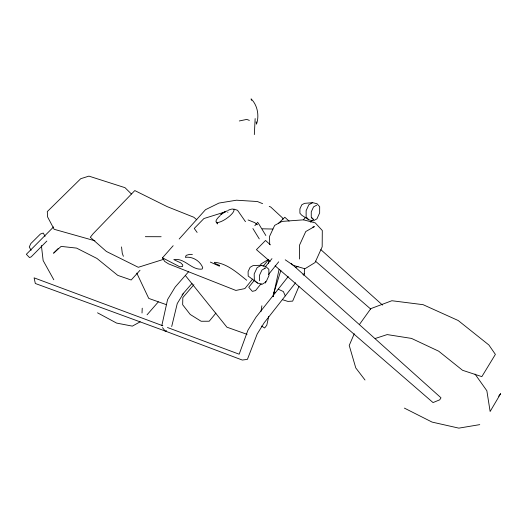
<?xml version="1.0" encoding="UTF-8"?>
<svg xmlns="http://www.w3.org/2000/svg" width="527" height="527" viewBox="0 0 527 527"><rect width="100%" height="100%" fill="white"/><g stroke="black" fill="none" stroke-linecap="round" stroke-linejoin="round"><path stroke-width="0.79" d="M303.71 275.285L304.342 273.809L304.448 268.5M142.013 312.998L142.231 308.196M254.324 134.602L255.154 118.568M261.01 311.483L261.879 305.792M265.344 283.025L265.595 281.398M268.322 263.513L268.816 260.259M161.802 325.673L167.586 299.534L175.168 287.063L188.534 271.8M268.724 316.457L266.787 325.245L264.64 327.998L261.524 326.048M273.124 296.49L279.112 269.33M171.703 326.516L177.256 303.532L183.541 293.256M273.17 295.179L280.891 270.292M273.072 296.648L273.665 295.232M298.974 286.359L292.656 301.121L287.841 301.411L282.386 299.652M354.269 333.743L349.223 345.435L355.765 367.912L365.007 380M359.348 324.625L370.824 308.624L391.864 300.733L423.122 304.685L458.194 320.515L488.872 344.981L495.387 354.394L481.843 376.64L462.541 370.277L438.681 351.18L411.508 338.413L387.18 334.586L375.145 338.512M498.641 396.212L500.65 393.643L490.13 411.488L486.856 390.764L475.018 374.071M295.594 282.762L264.146 322.827L257.209 333.96L247.407 359.381L242.275 360.046L164.615 330.824L35.316 283.486L34.103 277.848L162.85 325.785M252.631 279.093L244.864 288.592L235.879 290.436L168.535 263.856L164.655 261.392L162.487 257.828L173.166 245.72M288.229 276.55L256.122 316.99L247.888 330.304L239.172 354.203L167.474 327.511M261.201 283.566L255.542 290.594L252.328 291.352L248.737 287.248L254.416 280.252M268.408 274.607L278.697 261.82M310.607 222.17L312.149 220.246M265.252 266.893L271.965 258.625M303.447 219.831L305.508 217.289M262.993 266.425L268.698 259.462M215.918 313.097L209.219 321.226L201.13 321.259L190.221 314.461L182.665 304.744L182.816 297.61L193.91 284.672M254.837 225.721L257.762 222.236M182.052 294.896L192.072 283.328M147.04 314.83L158.337 301.872M179.193 239.001L205.504 209.687L219.021 203.053L236.485 200.207L257.426 201.531L262.591 203.659M140.011 270.265L131.19 280.002L117.798 275.384L96.961 258.461L76.58 248.105L61.125 246.392L53.563 253.223L58.135 248.56M46.844 241.05L31.205 256.847L29.512 257.578L26.35 254.284L53.602 226.906M278.315 223.501L284.811 217.256L289.086 221.096M221.057 214.588L224.64 211.94M220.708 214.634L224.238 212.025M260.45 264.337L267.821 259.758M261.359 265.219L257.11 267.683L254.185 273.974L254.343 280.344L257.459 283.025L261.866 284.415L266.076 281.879L268.954 275.641L268.842 269.31L265.792 266.55L261.359 265.219L253.105 265.568L250.121 267.288L248.085 271.649L248.204 276.082L257.459 283.025M140.222 321.793L132.349 326.127L116.599 323.084L97.521 312.814M316.727 205.148L313.545 206.88L311.266 211.841L311.253 217.091L313.499 219.528L311.556 217.849M312.656 202.671L308.842 204.726L306.128 210.635L306.128 216.893L308.822 219.799L313.19 220.925L316.964 218.804L319.645 212.934L319.685 206.716L317.043 203.745L312.656 202.671L304.481 203.363L301.8 204.792L299.909 208.903L299.916 213.257L301.819 215.293L308.822 219.799M302.972 274.462L304.342 273.809M295.364 267.564L298.051 266.418M163.785 259.271L138.298 267.294L106.375 251.451L90.308 237.275L93.121 233.731L134.8 190.57L167.184 206.637L193.778 217.236L196.769 219.759M225.523 211.782L203.942 218.527L194.252 228.441L197.124 232.433M312.847 227.071L314.395 226.63L305.752 231.551L299.56 245.075L299.606 259.04M166.591 330.739L165.135 331.094L162.5 327.623M239.311 120.966L246.748 119.412L249.383 120.387M264.231 268.256L265.47 268.006L261.919 270.087L259.468 275.364L259.587 280.713M479.761 424.63L458.852 428.135L432.061 422.087L404.393 408.115M145.34 236.682L161.137 236.722M192.375 254.396L189.648 254.363L186.196 255.345L185.366 257.328C192.605 256.359 199.957 260.832 202.724 267.591L202.124 269.066C191.518 270.503 184.694 257.532 173.798 259.607L180.787 262.901L182.77 264.916L182.586 266.471L179.819 266.814L162.487 257.828M262.281 228.81L272.881 229.041M94.919 240.786L54.129 229.285L47.601 216.946L47.292 211.597L80.743 178.699L88.931 176.123L124.998 187.671L131.388 193.976M227.559 212.085L227.947 212.203M274.033 292.195L275.601 292.696M234.001 209.127L237.539 210.28L245.477 221.683M166.532 304.725L148.739 298.407L136.783 273.118M247.058 334.349L226.906 327.181L185.346 275.469M248.085 219.957L254.851 222.684L257.262 224.772L256.293 223.982M269.231 206.4L270.707 207.006L282.406 217.816L283.071 219.219M278.21 289.171L283.355 291.556L285.298 295.884M210.339 262.084L219.403 266.175L219.673 265.47L215.082 263.48L214.423 262.63L214.812 262.288C227.361 263.678 237.176 272.749 246.682 280.232M285.232 259.811L293.361 265.377L304.922 268.777L315.067 262.532L322.175 246.827L322.3 230.516L315.238 222.875L303.526 219.838L282.004 221.412L274.672 225.378L269.554 236.386L269.692 244.554M270.127 261.511L256.445 249.666L265.536 240.47L270.423 244.857M275.101 265.819L433.042 402.575L439.716 399.828L440.987 397.793L291.207 263.493M315.403 261.109L370.738 309.085M320.844 249.646L382.53 305.087M216.281 222.17L217.519 223.922L217.19 223.158M252.907 228.54L259.271 238.896M258.184 222.934L265.852 235.523M31.106 250.266L29.275 246.998L30.816 243.586L40.441 234.014L43.273 233.046L45.045 236.32M53.807 279.771L43.142 260.555L41.383 245.463M123.371 256.293L122.264 253.25L121.539 246.926M251.531 100.334L251.069 98.865C257.532 105.064 259.482 115.881 256.478 124.188L256.135 121.809M227.888 210.438A10.836 3.109 -35.2 0 1 232.644 213A10.836 3.109 -35.2 0 1 218.527 222.387A10.836 3.109 -35.2 0 1 220.365 215.444M224.818 212.15A10.836 3.109 -35.2 0 1 227.137 210.813"/></g></svg>
